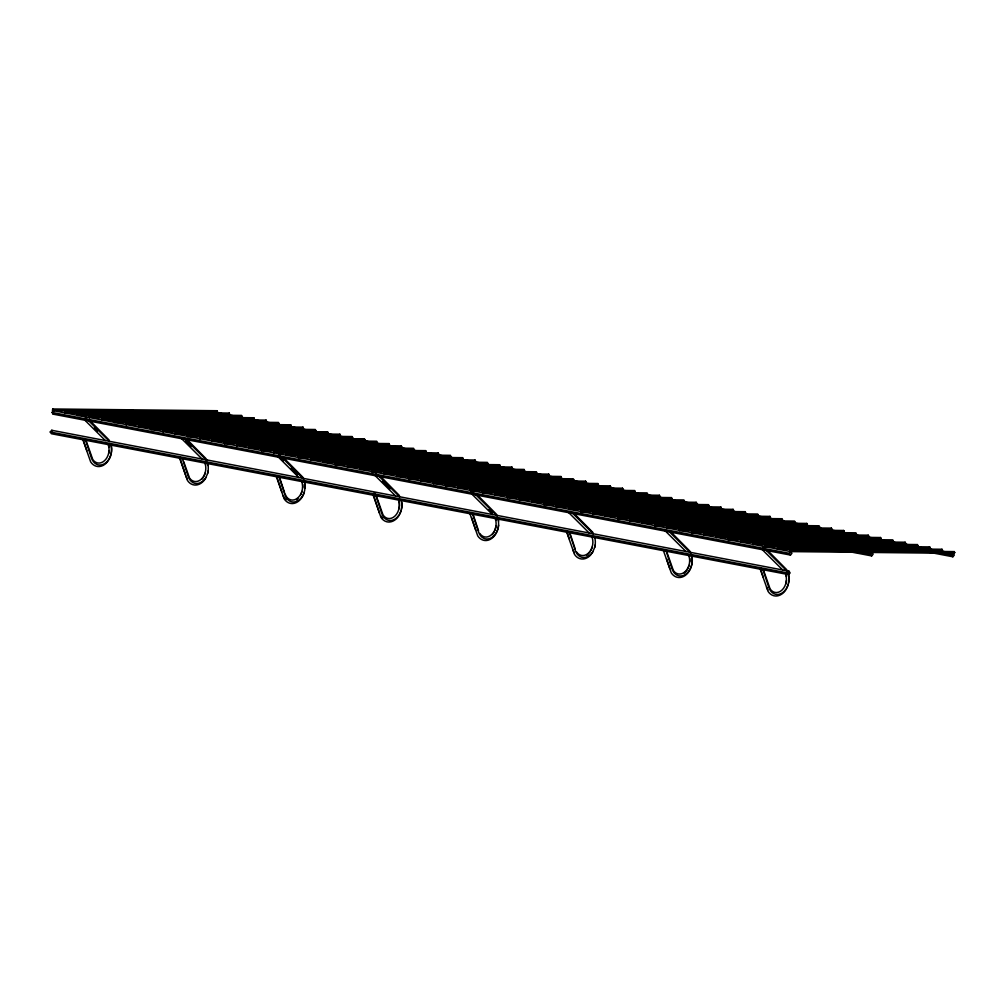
<?xml version="1.0" encoding="UTF-8"?>
<svg xmlns="http://www.w3.org/2000/svg" width="1005" height="1005" viewBox="0 0 1005 1005"><rect width="100%" height="100%" fill="white"/><g stroke="black" fill="none" stroke-linecap="round" stroke-linejoin="round"><path stroke-width="1.5" d="M52.725 408.972L52.574 410.706L52.725 408.972L216.967 410.718L217.469 411.686L216.816 412.439L180.837 412.063M65.011 411.321L64.86 413.055L65.011 411.321L229.266 413.068L229.102 414.789L229.266 413.068M111.555 415.769L77.146 415.392L76.644 414.424L77.297 413.671L241.552 415.417L242.042 416.384L241.388 417.138L235.132 417.075M77.297 413.671L77.146 415.392M89.583 416.02L89.432 417.741L89.583 416.02L253.838 417.766L254.34 418.733L253.675 419.487L216.138 419.085M101.882 418.369L101.719 420.09L101.882 418.369L266.124 420.115L265.973 421.836M146.856 422.791L114.005 422.439L113.515 421.472L114.168 420.718L278.41 422.452L278.913 423.432L278.259 424.185L272.003 424.123M114.168 420.718L114.005 422.439M126.454 423.067L126.291 424.788L126.454 423.067L290.696 424.801L291.199 425.781L290.546 426.535L252.996 426.133M138.74 425.416L138.59 427.138L138.74 425.416L302.995 427.15L302.832 428.884M182.156 429.813L150.876 429.487L150.373 428.519L151.026 427.766L315.281 429.499L315.771 430.479L315.118 431.233L307.304 431.145M151.026 427.766L150.876 429.487M163.312 430.102L163.162 431.836L163.312 430.102L327.567 431.849L328.057 432.828L327.404 433.582L288.297 433.168M175.611 432.452L175.448 434.185L175.611 432.452L339.853 434.198L339.69 435.931L339.853 434.198M219.027 436.861L187.734 436.534L187.244 435.554L187.897 434.801L352.139 436.547L352.642 437.527L351.989 438.268L344.162 438.193M187.897 434.801L187.734 436.534M200.183 437.15L200.02 438.884L200.183 437.15L364.426 438.896L364.928 439.863L364.275 440.617L323.597 440.19M216.816 412.439L216.967 410.718M212.47 439.499L212.306 441.233L212.47 439.499L376.712 441.245L376.561 442.966M254.315 443.896L224.605 443.582L224.102 442.602L224.756 441.848L389.01 443.594L389.5 444.562L388.847 445.316L379.463 445.215M224.756 441.848L224.605 443.582M237.042 444.197L236.891 445.918L237.042 444.197L401.297 445.944L401.786 446.911L401.133 447.665L360.468 447.238M253.675 419.487L253.838 417.766M249.328 446.547L249.177 448.268L249.328 446.547L413.583 448.293L413.419 450.014M265.471 420.869L266.124 420.115M289.616 450.918L261.463 450.617L260.961 449.65L261.627 448.896L425.869 450.642L426.371 451.609L425.705 452.363L416.321 452.263M261.627 448.896L261.463 450.617M273.913 451.245L273.749 452.966L273.913 451.245L438.155 452.979L438.657 453.959L438.004 454.712L395.769 454.26M290.546 426.535L290.696 424.801M286.199 453.594L286.036 455.315L286.199 453.594L450.441 455.328L450.29 457.061M302.329 427.904L302.995 427.15M326.487 457.966L298.322 457.664L297.832 456.697L298.485 455.943L462.727 457.677L463.23 458.657L462.576 459.411L451.622 459.298M298.485 455.943L298.322 457.664M310.771 458.293L310.62 460.014L310.771 458.293L475.026 460.026L475.516 461.006L474.863 461.76L431.07 461.295M327.404 433.582L327.567 431.849M323.057 460.629L322.907 462.363L323.057 460.629L487.312 462.375L487.802 463.355L486.772 463.77M361.787 464.988L335.193 464.712L334.69 463.732L335.343 462.978L499.598 464.725L500.088 465.704L499.435 466.458L488.493 466.333M335.343 462.978L335.193 464.712M347.642 465.328L347.479 467.061L347.642 465.328L511.884 467.074L512.387 468.054L511.733 468.795L467.928 468.343M364.275 440.617L364.426 438.896M359.928 467.677L359.765 469.41L359.928 467.677L524.17 469.423L524.02 471.144M398.646 472.036L372.051 471.76L371.561 470.78L372.214 470.026L536.456 471.772L536.306 473.493L523.793 473.368L542.298 476.797M372.214 470.026L372.051 471.76M388.345 444.348L389.01 443.594M384.5 472.375L384.35 474.109L384.5 472.375L548.743 474.121L549.245 475.089L548.592 475.842L503.229 475.365M401.133 447.665L401.297 445.944M396.787 474.724L396.636 476.445L396.787 474.724L561.041 476.471L560.878 478.192M433.946 479.071L408.922 478.795L408.419 477.827L409.073 477.074L573.327 478.82L573.817 479.787L573.164 480.541L559.094 480.39M409.073 477.074L408.922 478.795M421.359 479.423L421.208 481.144L421.359 479.423L585.614 481.169L586.116 482.136L585.45 482.89L540.087 482.413M438.004 454.712L438.155 452.979M433.658 481.772L433.494 483.493L433.658 481.772L597.9 483.506L598.402 484.485L597.359 484.913M469.247 486.093L445.78 485.842L445.29 484.875L445.944 484.121L610.186 485.855L610.688 486.835L610.035 487.588L595.952 487.438M445.944 484.121L445.78 485.842M458.23 486.47L458.066 488.191L458.23 486.47L622.472 488.204L622.974 489.184L622.321 489.938L576.958 489.448M474.863 461.76L475.026 460.026M470.516 488.819L470.365 490.541L470.516 488.819L634.771 490.553L634.607 492.287M506.118 493.141L482.651 492.89L482.149 491.91L482.802 491.156L647.057 492.902L647.547 493.882L646.893 494.636L631.253 494.46M482.802 491.156L482.651 492.89M495.088 493.505L494.937 495.239L495.088 493.505L659.343 495.251L659.833 496.231L659.18 496.985L612.259 496.483M511.733 468.795L511.884 467.074M507.387 495.854L507.224 497.588L507.387 495.854L671.629 497.601L671.466 499.322M542.976 500.189L519.51 499.937L519.02 498.957L519.673 498.204L683.915 499.95L684.418 500.917L683.764 501.671L668.111 501.508M519.673 498.204L519.51 499.937M531.959 500.553L531.796 502.286L531.959 500.553L696.201 502.299L696.704 503.266L696.05 504.02L647.559 503.505M548.592 475.842L548.743 474.121M544.245 502.902L544.082 504.636L544.245 502.902L708.487 504.648L708.99 505.616L707.947 506.043M578.277 507.211L556.381 506.985L555.878 506.005L556.531 505.251L720.786 506.997L721.276 507.965L720.623 508.718L703.412 508.543M556.531 505.251L556.381 506.985M568.817 507.6L568.667 509.321L568.817 507.6L733.072 509.347L733.562 510.314L732.909 511.068L684.418 510.553M585.45 482.89L585.614 481.169M581.104 509.95L580.953 511.671L581.104 509.95L745.358 511.696L745.195 513.417M613.578 514.233L593.239 514.02L592.736 513.053L593.402 512.299L757.644 514.032L758.147 515.012L757.494 515.766L738.713 515.565M593.402 512.299L593.239 514.02M605.688 514.648L605.525 516.369L605.688 514.648L769.931 516.382L770.433 517.361L769.78 518.115L719.718 517.588M622.321 489.938L622.472 488.204M617.975 516.997L617.811 518.718L617.975 516.997L782.217 518.731L782.066 520.464M650.436 521.281L630.11 521.067L629.607 520.1L630.261 519.346L794.503 521.08L795.005 522.06L794.352 522.814L775.584 522.613M630.261 519.346L630.11 521.067M642.547 521.696L642.396 523.417L642.547 521.696L806.801 523.429L807.291 524.409L806.638 525.163L755.019 524.61M659.18 496.985L659.343 495.251M654.833 524.032L654.682 525.766L654.833 524.032L819.088 525.778L819.577 526.758L818.547 527.173M685.737 528.316L666.968 528.115L666.466 527.135L667.119 526.381L831.374 528.128L831.876 529.107L831.21 529.861L810.884 529.635M679.418 528.731L679.254 530.464L679.418 528.731L843.66 530.477L844.162 531.444L843.509 532.198L791.877 531.658M691.704 531.08L691.541 532.813L691.704 531.08L855.946 532.826L855.795 534.547M703.99 533.429L703.827 535.163L703.99 533.429L868.232 535.175L868.735 536.142L868.081 536.896L846.185 536.67M716.276 535.778L716.125 537.512L716.276 535.778L880.531 537.524L881.021 538.492L880.367 539.245L827.178 538.68M728.562 538.127L728.411 539.848L728.562 538.127L892.817 539.873L892.654 541.595M740.848 540.476L740.698 542.198L740.848 540.476L905.103 542.223L905.593 543.19L904.94 543.944L883.043 543.718M753.147 542.826L752.984 544.547L753.147 542.826L917.389 544.572L917.892 545.539L917.226 546.293L864.049 545.728M813.761 547.411L765.27 546.896L764.78 545.929L765.433 545.175L929.675 546.908L930.178 547.888L929.135 548.315M765.433 545.175L765.27 546.896M777.719 547.524L777.556 549.245L777.719 547.524L941.961 549.258L942.464 550.238L941.811 550.991L918.344 550.74M790.005 549.873L789.842 551.594L790.005 549.873L954.248 551.607L954.75 552.587L954.097 553.34L789.842 551.594M806.148 524.183L806.801 523.429M916.736 545.313L917.389 544.572M929.022 547.662L929.675 546.908M953.594 552.361L954.248 551.607M52.034 412.427L53.479 410.706L790.759 551.607L791.902 553.34L790.445 555.062L53.165 414.161L52.034 412.427L789.314 553.315L790.445 555.062M50.25 431.999L51.707 430.278L788.988 571.179L790.118 572.913L788.674 574.634L51.393 433.733L50.25 431.999L787.531 572.888L788.674 574.634M214.442 414.148L215.899 412.439L222.055 413.608M789.314 553.315L790.759 551.607M787.531 572.888L788.988 571.179M871.662 555.916L870.518 554.182L871.976 552.461L873.106 554.207L871.662 555.916L847.027 551.217M952.866 556.783L951.722 555.036L953.18 553.328L954.323 555.074L952.866 556.783L929.776 552.373M53.165 414.161L54.132 413.671M133.728 412.063L139.306 412.452M499.598 464.725L499.058 466.119M610.186 485.855L609.646 487.262M696.201 502.299L695.548 503.053L667.395 502.751M666.968 528.115L667.119 526.381M720.786 506.997L720.233 508.392M733.072 509.347L732.909 511.068M769.931 516.382L769.78 518.115M831.374 528.128L830.834 529.522M843.66 530.477L843.509 532.198M868.232 535.175L868.081 536.896M880.531 537.524L880.367 539.245M905.103 542.223L904.563 543.617M941.961 549.258L941.421 550.652M85.375 417.439L87.008 417.753M84.169 419.449L85.789 419.763M180.925 437.941L182.558 438.255M278.913 454.423L280.533 454.737M277.694 456.433L279.327 456.747M375.682 472.915L376.749 472.652M374.463 474.925L376.096 475.239M472.451 491.407L474.071 491.721M471.232 493.417L472.865 493.731M568.001 511.909L569.634 512.223M664.77 530.401L666.403 530.715M762.745 546.883L764.378 547.197M761.539 548.893L763.172 549.207M82.134 438.607L83.767 438.921M178.903 457.099L180.536 457.413M275.672 475.591L277.305 475.905M374.149 492.902L375.317 492.814M372.44 494.083L374.074 494.397M469.209 512.575L470.83 512.889M565.978 531.067L567.599 531.381M662.747 549.559L664.368 549.873M759.516 568.051L761.137 568.365M105.261 410.291L133.414 410.593M200.673 411.309L216.314 411.472M53.227 409.952L217.469 411.686M57.26 410.756L65.086 410.831M85.412 411.045L149.557 411.736M86.254 412.314L112.849 412.59M180.109 413.306L208.274 413.608M65.513 412.301L229.756 414.035M64.86 413.055L130.55 413.746M161.843 414.073L224.416 414.738M76.644 414.424L93.854 414.613M161.114 415.316L187.709 415.605M77.8 414.65L242.042 416.384M141.278 416.083L205.409 416.761M140.549 417.314L168.714 417.615M253.185 418.52L235.974 418.331L248.31 420.618M90.086 416.987L254.34 418.733M94.131 417.791L101.945 417.879M122.283 418.093L184.857 418.758M121.555 419.336L149.72 419.638M216.98 420.354L243.574 420.63M102.372 419.336L266.627 421.082M101.719 420.09L165.85 420.768M197.143 421.108L261.275 421.786M113.515 421.472L129.155 421.635M196.415 422.351L224.567 422.653M114.658 421.685L278.913 423.432M178.149 423.118L242.28 423.809M177.42 424.361L204.015 424.65M271.275 425.366L290.043 425.555M126.957 424.035L291.199 425.781M130.989 424.839L138.816 424.927M157.584 425.128L221.716 425.806M156.855 426.359L185.021 426.66M252.28 427.376L280.433 427.678M139.243 426.384L303.485 428.13M138.59 427.138L202.721 427.816M232.444 428.13L296.576 428.821M150.373 428.519L166.013 428.683M233.286 429.399L261.438 429.688M151.529 428.733L315.771 430.479M213.437 430.153L277.581 430.831M214.279 431.409L240.873 431.685M308.133 432.401L326.914 432.602M163.815 431.082L328.057 432.828M167.848 431.886L175.674 431.974M192.885 432.15L257.016 432.828M193.726 433.406L221.879 433.708M287.581 434.399L315.733 434.7M176.101 433.431L340.356 435.178M175.448 434.185L238.022 434.851M269.302 435.178L333.434 435.856M187.244 435.554L201.314 435.705M268.586 436.421L296.739 436.723M188.387 435.781L352.642 437.527M248.738 437.175L312.882 437.853M248.021 438.419L276.174 438.72M343.434 439.436L363.772 439.65M200.673 438.13L364.928 439.863M204.719 438.934L212.532 439.009M229.743 439.198L293.875 439.876M229.027 440.441L257.18 440.73M324.439 441.446L352.604 441.748M212.972 440.479L377.214 442.213M212.306 441.233L273.322 441.873M304.603 442.213L368.735 442.891M224.102 442.602L238.185 442.753M305.445 443.469L332.039 443.745M225.258 442.828L389.5 444.562M285.608 444.223L349.74 444.901M284.88 445.466L313.045 445.768M378.734 446.459L400.643 446.697M237.544 445.177L401.786 446.911M241.577 445.969L249.403 446.057M265.044 446.22L329.175 446.898M265.885 447.476L292.48 447.765M359.74 448.481L387.892 448.77M249.83 447.514L414.073 449.26M249.177 448.268L310.181 448.921M339.904 449.235L404.035 449.913M260.961 449.65L273.486 449.775M340.745 450.491L368.898 450.793M262.117 449.863L426.371 451.609M320.909 451.258L385.041 451.936M321.751 452.514L348.333 452.79M415.605 453.506L437.502 453.732M274.403 452.212L438.657 453.959M278.448 453.016L286.262 453.104M300.344 453.255L366.046 453.946M301.186 454.511L329.339 454.813M396.611 455.516L423.193 455.805M286.689 454.562L450.944 456.308M286.036 455.315L345.481 455.943M376.762 456.283L440.906 456.961M297.832 456.697L308.786 456.81M376.046 457.526L404.198 457.815M298.988 456.911L463.23 458.657M357.767 458.293L420.341 458.958M357.051 459.536L383.634 459.825M452.464 460.554L474.36 460.78M311.274 459.26L475.516 461.006M315.306 460.064L323.133 460.152M337.203 460.29L401.347 460.981M336.487 461.534L364.639 461.835M431.899 462.551L460.064 462.853M323.56 461.609L487.802 463.355M322.907 462.363L380.782 462.978M412.063 463.305L476.207 463.983M334.69 463.732L345.645 463.858M412.904 464.561L439.499 464.85M335.846 463.958L500.088 465.704M393.068 465.328L457.2 466.006M392.352 466.571L420.505 466.86M487.764 467.576L511.231 467.827M348.132 466.307L512.387 468.054M352.177 467.111L359.991 467.187M374.074 467.338L438.205 468.016M373.345 468.581L399.94 468.87M467.199 469.574L495.365 469.875M360.418 468.657L524.673 470.39M359.765 469.41L417.64 470.026M448.934 470.353L511.507 471.018M371.561 470.78L380.945 470.88M448.205 471.596L476.37 471.898M372.704 471.006L536.959 472.739M428.369 472.35L492.5 473.028M429.21 473.606L457.363 473.908M524.635 474.624L548.089 474.875M385.003 473.355L549.245 475.089M389.036 474.159L396.862 474.234M409.374 474.373L473.506 475.051M410.216 475.629L436.811 475.905M504.07 476.621L530.665 476.91M397.289 475.704L561.531 477.438M396.636 476.445L454.511 477.061M484.234 477.375L548.366 478.066M408.419 477.827L417.804 477.928M485.076 478.644L511.658 478.92M409.575 478.041L573.817 479.787M465.227 479.398L529.371 480.076M464.511 480.641L492.664 480.943M559.936 481.646L584.96 481.923M421.861 480.39L586.116 482.136M425.906 481.194L433.72 481.282M446.233 481.408L508.806 482.073M445.517 482.651L472.099 482.94M540.929 483.669L567.524 483.945M434.147 482.739L598.402 484.485M433.494 483.493L489.812 484.096M519.535 484.41L583.666 485.088M445.29 484.875L453.104 484.95M520.376 485.666L548.529 485.968M446.434 485.088L610.688 486.835M500.528 486.42L564.672 487.111M501.369 487.689L527.964 487.965M595.224 488.681L621.819 488.958M458.732 487.438L622.974 489.184M462.765 488.242L470.591 488.33M481.533 488.443L545.665 489.121M480.817 489.686L508.97 489.988M576.229 490.691L602.824 490.98M471.018 489.787L635.261 491.533M470.365 490.541L526.67 491.144M556.393 491.458L620.525 492.136M482.149 491.91L488.405 491.985M555.677 492.701L583.83 492.99M483.305 492.136L647.547 493.882M537.399 493.468L599.972 494.133M536.67 494.711L564.835 495.013M632.095 495.729L658.69 496.005M495.591 494.485L659.833 496.231M499.623 495.289L507.45 495.365M516.834 495.465L580.965 496.156M517.676 496.734L544.27 497.01M611.53 497.726L639.695 498.028M507.877 496.834L672.131 498.581M507.224 497.588L561.971 498.166M591.694 498.48L657.396 499.184M519.02 498.957L525.276 499.033M592.535 499.736L619.13 500.025M520.163 499.184L684.418 500.917M572.699 500.503L636.831 501.181M571.971 501.746L600.136 502.035M532.449 501.533L696.704 503.266M536.494 502.337L544.308 502.412M553.705 502.513L617.836 503.191M552.976 503.756L581.129 504.058M648.401 504.774L674.983 505.05M544.748 503.882L708.99 505.616M544.082 504.636L597.272 505.188M628.552 505.528L692.696 506.206M555.878 506.005L560.576 506.055M629.394 506.784L655.989 507.073M557.034 506.231L721.276 507.965M608 507.525L672.131 508.203M608.842 508.781L635.424 509.07M702.696 509.786L730.849 510.075M569.32 508.568L733.562 510.314M568.667 509.321L581.179 509.46M589.005 509.548L653.137 510.226M589.835 510.804L616.429 511.08M683.702 511.796L710.284 512.073M581.606 510.917L745.848 512.663M580.953 511.671L634.142 512.236M665.423 512.575L727.997 513.241M592.736 513.053L595.877 513.078M663.137 513.794L691.289 514.095M593.892 513.266L758.147 515.012M644.858 514.573L708.99 515.251M644.142 515.816L672.295 516.105M739.554 516.821L767.72 517.123M606.178 515.615L770.433 517.361M610.223 516.419L618.037 516.507M624.293 516.57L688.438 517.248M625.135 517.826L653.3 518.128M720.56 518.844L747.155 519.12M618.464 517.964L782.719 519.711M617.811 518.718L669.431 519.271M702.281 519.61L764.855 520.276M629.607 520.1L632.735 520.125M699.995 520.841L728.16 521.143M630.763 520.314L795.005 522.06M680.159 521.595L744.29 522.273M681.001 522.851L707.595 523.14M774.855 523.856L803.008 524.158M643.049 522.663L807.291 524.409M647.082 523.467L654.908 523.555M661.164 523.618L725.296 524.296M660.436 524.861L688.601 525.15M755.861 525.866L784.013 526.168M655.335 525.012L819.577 526.758M654.682 525.766L704.731 526.293M736.024 526.633L800.156 527.311M666.466 527.135L831.876 529.107M715.46 528.63L781.161 529.321M716.301 529.886L744.454 530.188M811.726 530.904L838.308 531.18M679.908 529.71L844.162 531.444M679.254 530.464L691.767 530.59M696.465 530.64L760.597 531.318M697.307 531.896L723.902 532.185M791.161 532.901L819.314 533.19M692.194 532.06L856.448 533.793M691.541 532.813L741.602 533.341M772.883 533.668L835.457 534.333M772.167 534.911L798.749 535.2M704.492 534.409L868.735 536.142M703.827 535.163L722.608 535.351M752.318 535.678L816.462 536.356M751.602 536.909L779.754 537.21M847.027 537.926L875.179 538.228M716.779 536.758L881.021 538.492M720.811 537.549L728.638 537.637M733.323 537.688L795.897 538.353M732.607 538.931L760.76 539.233M828.02 539.936L854.614 540.225M729.065 539.095L893.307 540.841M728.411 539.848L776.903 540.363M808.183 540.703L872.315 541.381M807.467 541.946L835.62 542.235M741.351 541.444L905.593 543.19M740.698 542.198L757.908 542.386M789.189 542.713L853.32 543.391M788.46 543.956L815.055 544.245M882.315 544.949L910.48 545.25M753.637 543.793L917.892 545.539M757.682 544.597L832.756 545.401M764.78 545.929L796.061 546.255M863.32 546.971L891.485 547.273M765.923 546.142L930.178 547.888M843.484 547.725L907.616 548.403M844.326 548.981L872.478 549.283M778.209 548.491L942.464 550.238M777.556 549.245L793.196 549.408M824.489 549.748L888.621 550.426M825.331 551.004L851.926 551.28M919.186 551.996L945.78 552.285M790.508 550.841L954.75 552.587M228.21 414.789L232.833 415.668M238.989 416.849L259.001 420.668M265.157 421.849L269.767 422.728M275.923 423.909L295.935 427.728M302.09 428.909L305.168 429.499M311.324 430.668L332.881 434.788M339.037 435.969L342.115 436.559M349.815 438.029L368.282 441.559M375.983 443.029L379.061 443.607M386.749 445.089L405.216 448.607M412.917 450.089L415.995 450.667M422.15 451.848L442.162 455.667M449.863 457.149L452.941 457.727M459.097 458.908L479.109 462.727M486.797 464.197L489.875 464.787M496.03 465.968L516.042 469.787M523.743 471.257L526.821 471.848M532.977 473.028L552.989 476.847M560.677 478.317L563.755 478.908M569.923 480.089L589.922 483.908M597.623 485.377L600.701 485.968M606.857 487.149L626.869 490.968M633.024 492.149L637.647 493.028M643.803 494.209L663.803 498.028M669.971 499.209L674.581 500.088M680.737 501.269L700.749 505.088M706.904 506.269L711.527 507.148M717.683 508.329L737.695 512.148M743.851 513.329L746.929 513.907M754.617 515.389L774.629 519.208M780.784 520.389L783.862 520.967M791.563 522.437L800.797 524.208M805.42 525.087L810.03 525.967M817.731 527.449L820.809 528.027M826.964 529.208L837.743 531.268M842.353 532.148L846.976 533.027M854.665 534.497L857.742 535.087M865.443 536.557L873.144 538.027M879.3 539.208L883.91 540.087M891.611 541.557L894.689 542.147M900.844 543.328L910.078 545.087M916.233 546.268L920.856 547.147M928.557 548.617L931.635 549.207M937.791 550.388L947.024 552.147M271.4 425.027L285.244 427.678M308.334 432.087L322.19 434.738M343.735 438.858L359.137 441.798M379.136 445.617L396.07 448.858M416.083 452.677L431.472 455.617M451.484 459.448L468.418 462.677M488.43 466.508L505.352 469.737M559.232 480.038L579.244 483.857M596.166 487.098L616.178 490.917M631.567 493.857L653.124 497.978M668.513 500.917L690.058 505.038M705.447 507.977L727.004 512.098M742.394 515.037L763.938 519.158M779.34 522.098L800.885 526.218M816.274 529.158L837.831 533.278M853.22 536.218L874.765 540.338M890.154 543.278L910.166 547.097M927.1 550.338L951.722 555.036M229.441 418.532L237.13 420.002M240.208 420.593L243.285 421.183M266.375 425.592L274.076 427.062M277.154 427.653L280.232 428.243M303.322 432.652L311.01 434.122M340.255 439.713L347.956 441.182M377.202 446.773L384.902 448.243M414.148 453.833L421.836 455.303M451.082 460.893L457.237 462.074M488.028 467.953L495.716 469.423M523.429 474.712L532.663 476.483M560.363 481.772L568.064 483.242M597.309 488.832L605.01 490.302M634.243 495.892L641.944 497.362M671.189 502.952L678.89 504.422M708.136 510.012L715.824 511.482M738.914 515.892L741.992 516.482M745.069 517.073L752.77 518.542M775.86 522.952L778.938 523.542M782.016 524.133L789.704 525.602M811.261 529.723L815.872 530.602M818.949 531.193L826.65 532.663M846.662 536.482L852.818 537.662M855.896 538.253L862.051 539.421M883.596 543.542L888.219 544.434M892.842 545.313L900.53 546.783M918.997 550.313L926.698 551.783M147.006 413.922L150.084 414.512M157.785 415.982L165.473 417.452M171.629 418.633L176.252 419.512M183.94 420.982L187.031 421.572M193.186 422.753L202.42 424.512M208.575 425.693L213.186 426.572M220.886 428.042L223.964 428.632M230.12 429.813L239.353 431.572M245.509 432.753L250.132 433.632M257.833 435.102L260.911 435.693M267.066 436.874L276.3 438.632M282.455 439.813L287.078 440.693M294.767 442.162L297.844 442.753M304 443.934L313.246 445.692M319.402 446.873L324.012 447.753M331.713 449.222L334.791 449.813M340.946 450.981L350.18 452.752M354.803 453.632L360.958 454.813M368.647 456.283L371.724 456.873M377.893 458.041L387.126 459.813M391.736 460.692L397.892 461.873M405.593 463.343L408.671 463.933M414.826 465.101L424.06 466.873M428.683 467.752L434.838 468.933M442.539 470.403L445.617 470.993M448.695 471.571L461.006 473.933M465.617 474.812L471.772 475.993M485.629 478.631L497.94 480.993M502.563 481.872L508.718 483.053M516.419 484.523L534.886 488.053M539.509 488.933L544.12 489.812M551.82 491.282L571.832 495.113M576.443 495.993L581.066 496.872M588.754 498.342L607.234 501.872M613.389 503.053L618 503.932M625.7 505.402L644.167 508.932M650.323 510.113L654.946 510.992M662.634 512.462L681.114 515.992M687.269 517.173L691.88 518.052M699.581 519.522L718.047 523.052M724.203 524.233L728.826 525.113M736.527 526.582L754.994 530.112M761.149 531.293L765.772 532.173M771.928 533.341L791.927 537.173M798.096 538.353L802.706 539.233M808.862 540.401L828.874 544.233M835.029 545.401L839.652 546.293M845.808 547.461L865.82 551.293M145.549 415.643L165.561 419.462M182.495 422.703L202.507 426.522M219.429 429.763L239.441 433.582M256.376 436.811L276.388 440.642M291.777 443.582L313.321 447.702M328.723 450.642L348.722 454.461M365.657 457.702L384.124 461.232M402.603 464.762L421.07 468.292M439.537 471.822L456.471 475.051M476.483 478.882L491.872 481.822M513.417 485.943L528.818 488.882M550.363 493.003L564.22 495.641M587.309 500.063L601.153 502.701M624.243 507.11L635.022 509.171M661.19 514.171L671.956 516.231M698.123 521.231L707.357 523.002M733.524 528.002L744.303 530.062M770.471 535.062L781.249 537.122M807.417 542.122L818.183 544.182M844.351 549.182L855.129 551.243M859.74 552.122L870.518 554.182M140.537 416.208L145.147 417.088M148.225 417.678L155.926 419.148M177.47 423.268L182.093 424.148M185.171 424.738L192.872 426.208M212.872 430.027L219.04 431.208M222.118 431.798L228.273 432.967M248.273 436.798L254.441 437.966M257.519 438.557L265.207 440.027M285.219 443.858L291.375 445.027M294.452 445.617L303.686 447.376M320.62 450.617L339.087 454.147M357.566 457.677L365.255 459.147M368.333 459.737L376.033 461.207M394.5 464.737L402.201 466.207M405.279 466.797L412.98 468.267M431.447 471.797L439.135 473.267M442.213 473.858L449.913 475.327M468.38 478.857L476.081 480.327M479.159 480.918L486.86 482.387M505.327 485.918L513.027 487.387M516.105 487.978L523.793 489.448M542.273 492.978L549.961 494.447M553.039 495.038L560.74 496.508M579.207 500.038L586.907 501.508M589.985 502.098L597.673 503.568M616.153 507.098L623.841 508.568M626.919 509.146L633.075 510.326M653.087 514.158L659.242 515.326M663.865 516.206L671.566 517.676M690.033 521.206L706.967 524.447M726.967 528.266L743.901 531.507M762.368 535.037L770.069 536.507M773.147 537.097L780.847 538.567M799.314 542.097L807.015 543.567M810.093 544.157L816.248 545.326M836.26 549.157L843.949 550.627M215.899 412.439L216.766 412.955M134.695 411.573L135.562 412.088M53.479 410.706L54.358 411.221M51.707 430.278L52.574 430.793M757.494 515.766L756.991 514.786M768.159 550.954L786.563 569.559A15.678 11.595 -79.2 0 1 787.681 571.644M766.275 550.426L784.729 568.78A13.932 10.289 -79.2 0 1 786.676 570.991M762.104 549.471L782.694 569.948M671.39 532.462L689.794 551.067A15.678 11.595 -79.2 0 1 690.912 553.152M668.426 530.854L687.96 550.288A13.932 10.289 -79.2 0 1 689.907 552.499M665.335 530.979L685.925 551.456M574.621 513.97L593.025 532.575M572.75 513.442L591.191 531.796A13.932 10.289 -79.2 0 1 593.138 534.007M568.566 512.487L589.156 532.964M477.852 495.478L496.256 514.083A15.678 11.595 -79.2 0 1 497.375 516.168M474.888 493.87L494.422 513.304A13.932 10.289 -79.2 0 1 496.37 515.515M488.87 509.623L492.123 512.864M471.797 493.995L492.387 514.472M381.096 476.986L399.488 495.591M378.119 475.378L397.653 494.812A13.932 10.289 -79.2 0 1 399.601 497.023M382.327 481.42L389.927 488.97M375.028 475.503L395.618 495.98M284.327 458.494L302.719 477.099A15.678 11.595 -79.2 0 1 303.837 479.184M281.362 456.886L300.884 476.32A13.932 10.289 -79.2 0 1 302.832 478.531M279.051 456.446L283.397 460.767M290.985 468.317L297.493 474.8M278.259 457.011L298.849 477.488M187.558 440.002L205.95 458.607A15.678 11.595 -79.2 0 1 207.068 460.692M184.593 438.394L204.115 457.828A13.932 10.289 -79.2 0 1 206.063 460.039M185.536 441.195L190.963 446.584M181.49 438.519L202.08 458.996M89.696 420.417L109.181 440.115M88.905 420.982L107.347 439.336A13.932 10.289 -79.2 0 1 109.294 441.547M94.194 428.092L97.447 431.333M84.722 420.027L105.311 440.504M285.031 493.87L286.274 496.47A12.173 8.995 -79.2 0 0 298.108 497.638A12.173 8.995 -79.2 0 0 301.864 482.048M763.31 569.571L770.119 588.943A12.173 8.995 -79.2 0 0 781.953 590.111A12.173 8.995 -79.2 0 0 785.696 574.508M762.795 569.245L768.85 587.498A13.932 10.289 -79.2 0 0 782.556 592.711A13.932 10.289 -79.2 0 0 788.058 573.88M760.961 570.212L763.285 577.234M759.968 568.453L768.046 591.38A15.678 11.595 -79.2 0 0 786.061 589.495M667.006 552.486L673.35 570.451A12.173 8.995 -79.2 0 0 685.184 571.619A12.173 8.995 -79.2 0 0 688.928 556.016M666.026 550.753L672.081 569.006A13.932 10.289 -79.2 0 0 685.787 574.219A13.932 10.289 -79.2 0 0 691.289 555.388M666.516 558.742L669.782 568.566M663.199 549.961L671.277 572.888A15.678 11.595 -79.2 0 0 685.146 575.513A15.678 11.595 -79.2 0 0 692.181 558.064M569.772 532.587L575.325 549.358M569.257 532.261L575.312 550.514A13.932 10.289 -79.2 0 0 589.018 555.727A13.932 10.289 -79.2 0 0 594.52 536.896M566.958 531.821L569.282 538.843M566.431 531.469L574.508 554.396A15.678 11.595 -79.2 0 0 591.015 554.572M473.003 514.095L478.568 530.866M472.488 513.769L478.543 532.022A13.932 10.289 -79.2 0 0 492.249 537.235A13.932 10.289 -79.2 0 0 497.764 518.404M471.584 517.537L475.78 530.175M469.674 512.977L477.739 535.904A15.678 11.595 -79.2 0 0 490.164 539.409A15.678 11.595 -79.2 0 0 498.668 525.113M376.234 495.603L383.043 514.975A12.173 8.995 -79.2 0 0 394.877 516.13A12.173 8.995 -79.2 0 0 398.621 500.54M375.719 495.277L381.774 513.53A13.932 10.289 -79.2 0 0 395.48 518.743A13.932 10.289 -79.2 0 0 400.995 499.912M373.885 496.244L379.475 513.09M372.905 494.485L380.97 517.412A15.678 11.595 -79.2 0 0 398.985 515.515M279.93 478.506L284.566 492.475M278.95 476.785L285.005 495.038A13.932 10.289 -79.2 0 0 298.711 500.251A13.932 10.289 -79.2 0 0 304.226 481.42M276.651 476.345L281.777 491.797M276.136 475.993L284.201 498.92A15.678 11.595 -79.2 0 0 304.377 492.149M183.626 461.421L189.518 477.978A12.173 8.995 -79.2 0 0 201.339 479.146A12.173 8.995 -79.2 0 0 205.095 463.556M182.181 458.293L188.237 476.546A13.932 10.289 -79.2 0 0 201.942 481.759A13.932 10.289 -79.2 0 0 207.457 462.916M179.882 457.853L185.473 474.699M179.367 457.501L187.445 480.428A15.678 11.595 -79.2 0 0 206.1 477.4M85.928 440.127L92.749 459.486A12.173 8.995 -79.2 0 0 104.57 460.654A12.173 8.995 -79.2 0 0 108.326 445.064M85.425 439.801L91.468 458.054A13.932 10.289 -79.2 0 0 105.173 463.267A13.932 10.289 -79.2 0 0 110.688 444.424M83.114 439.361L86.845 450.592M82.598 439.009L90.676 461.936A15.678 11.595 -79.2 0 0 108.678 460.039M793.85 521.834L793.963 522.474M683.262 500.704L683.375 501.344M646.403 493.656L646.517 494.297M572.674 479.573L572.787 480.214M205.146 462.476A13.932 10.289 -79.2 0 1 205.711 464.674M205.234 472.978A13.932 10.289 -79.2 0 1 203.889 476.295M203.312 477.312A13.932 10.289 -79.2 0 1 201.98 479.146M187.319 478.983A13.932 10.289 -79.2 0 1 185.938 476.106M207.872 463.054A15.678 11.595 -79.2 0 1 208.337 465.604M208.198 470.993A15.678 11.595 -79.2 0 1 207.608 473.657M786.073 574.508A13.932 10.289 -79.2 0 1 786.488 576.782M786.513 580.362A13.932 10.289 -79.2 0 1 785.835 583.93M767.933 589.935A13.932 10.289 -79.2 0 1 766.539 587.058M788.485 574.006A15.678 11.595 -79.2 0 1 788.548 583.289M788.209 584.609A15.678 11.595 -79.2 0 1 786.701 588.352M399.01 500.54A13.932 10.289 -79.2 0 1 399.073 508.794M382.805 518.191A13.932 10.289 -79.2 0 1 380.857 515.967M401.874 502.588A15.678 11.595 -79.2 0 1 401.485 509.321M401.146 510.641A15.678 11.595 -79.2 0 1 399.638 514.384M498.179 518.53A15.678 11.595 -79.2 0 1 498.643 521.08M495.39 519.032A12.173 8.995 -79.2 0 1 491.646 534.622A12.173 8.995 -79.2 0 1 479.812 533.467M495.452 517.964A13.932 10.289 -79.2 0 1 496.018 520.15M496.068 526.08A13.932 10.289 -79.2 0 1 494.711 530.715M494.196 531.771A13.932 10.289 -79.2 0 1 492.287 534.622M592.309 546.946A13.932 10.289 -79.2 0 1 590.965 550.263M590.387 551.28A13.932 10.289 -79.2 0 1 589.056 553.114M588.314 553.918A13.932 10.289 -79.2 0 1 586.706 555.288M574.395 552.951A13.932 10.289 -79.2 0 1 573.013 550.074M595.274 544.961A15.678 11.595 -79.2 0 1 594.671 547.625M593.164 551.368A15.678 11.595 -79.2 0 1 591.794 553.579M592.159 537.524A12.173 8.995 -79.2 0 1 588.415 553.127A12.173 8.995 -79.2 0 1 576.581 551.959M302.656 484.322A13.932 10.289 -79.2 0 1 302.681 487.902M302.003 491.47A13.932 10.289 -79.2 0 1 300.658 494.787M298.02 498.442A13.932 10.289 -79.2 0 1 296.412 499.812M286.036 499.699A13.932 10.289 -79.2 0 1 283.096 495.616M305.105 484.096A15.678 11.595 -79.2 0 1 305.143 488.129M689.719 558.29A13.932 10.289 -79.2 0 1 689.744 561.87M689.066 565.438A13.932 10.289 -79.2 0 1 688.249 567.699M687.734 568.755A13.932 10.289 -79.2 0 1 686.516 570.727M685.825 571.606A13.932 10.289 -79.2 0 1 684.292 573.139M111.103 444.562A15.678 11.595 -79.2 0 1 111.178 453.845M110.839 455.165A15.678 11.595 -79.2 0 1 109.331 458.908M108.703 445.064A13.932 10.289 -79.2 0 1 109.118 447.338M109.143 450.906A13.932 10.289 -79.2 0 1 108.766 453.318"/></g></svg>
